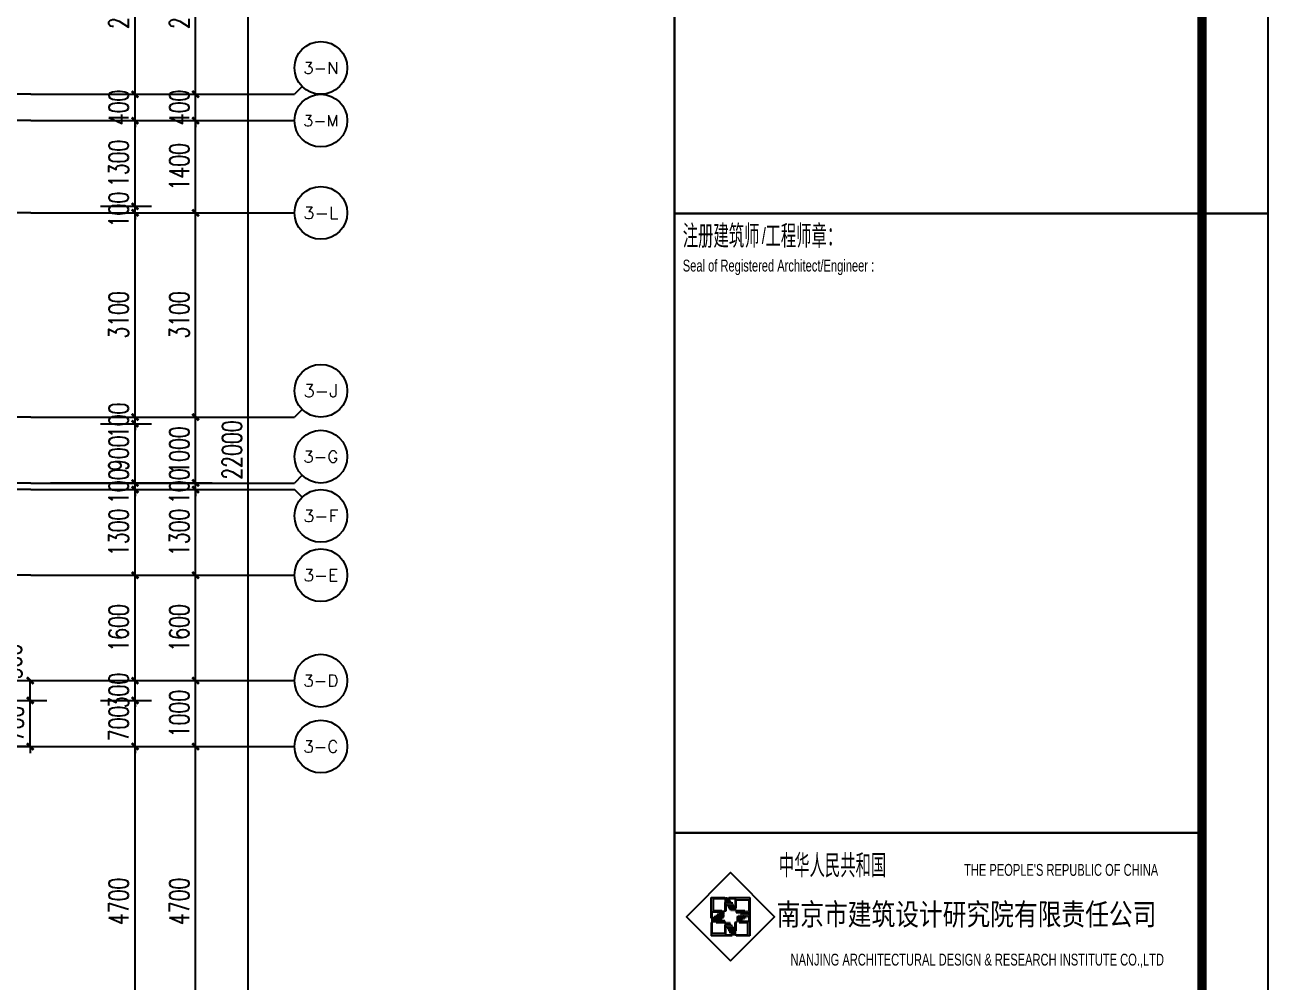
# Model space of a CAD drawing. Extents: x -59851 to 653804, y -249523 to 437614.
# Drawn here: x 5412 to 24284, y -168070 to -153541 of the extents above; entities that cross this region are included whole.
import ezdxf
from ezdxf.enums import TextEntityAlignment as Align

# ---------------------------------------------------------------- set-up
doc = ezdxf.new("R2010")
doc.units = 0
doc.header["$LTSCALE"] = 1000
doc.header["$MEASUREMENT"] = 0
for name, color, linetype in [('A-第三道尺寸线', 105, 'Continuous'), ('AXIS', 3, 'Continuous'), ('AXIS_TEXT', 7, 'Continuous'), ('DOTE', 16, 'Continuous'), ('LABEL_FIXBOX_PM', 7, 'Continuous'), ('LABEL_FIXTXT_PM', 3, 'Continuous'), ('LABEL_TXT_PM', 1, 'Continuous')]:
    doc.layers.add(name, color=color, linetype=linetype)
doc.styles.add('_TCH_AXIS', font='COMPLEX', dxfattribs={"bigfont": 'GBCBIG'})
doc.styles.add('_TCH_DIM_T3', font='SIMPLEX.shx', dxfattribs={"width": 0.705882, "bigfont": 'GBCBIG.shx'})
doc.styles.add('COMPLEX', font='COMPLEX')
doc.styles.add('LABEL_FIXBOX_PM', font='simhei.ttf', dxfattribs={"width": 0.8})
doc.styles.add('LABEL_FIXTXT_PM', font='pm_njadri_r.shx', dxfattribs={"width": 0.7, "bigfont": 'pm_njadri_hztxt.shx'})
doc.styles.add('LABEL_TXT_PM', font='pm_njadri_romans1.shx', dxfattribs={"width": 0.7, "bigfont": 'pm_njadri_hztxt.shx'})
doc.dimstyles.new('_TCH_ARCH&&100', dxfattribs={"dimtxt": 297.5, "dimasz": 100, "dimexe": 250, "dimexo": 300, "dimgap": 100, "dimtad": 1, "dimdec": 0, "dimzin": 0, "dimdsep": 46, "dimtxsty": '_TCH_DIM_T3', "dimblk": 'ARCHTICK', "dimcen": 0.09, "dimclrt": 7, "dimazin": 2, "dimtfac": 1, "dimtdec": 0, "dimtix": 1, "dimtmove": 2, "dimatfit": 3, "dimfxl": 0, "dimtolj": 1, "dimtzin": 0, "dimarcsym": 0})
pattern_1 = [(0, (-730.89111, -636.81473), (0.078125, 0.15625), [0, -0.15625])]

# ---------------------------------------------------------------- blocks, each defined once
blk = doc.blocks.new('zhouxianssceng0329')
at = {"layer": 'DOTE'}
for p, q in [((5501, 149198), (-22014, 149198)), ((5501, 148798), (-44989, 148798)), ((5501, 147398), (-22014, 147398)), ((5501, 144298), (-3314, 144298)), ((5501, 143298), (-44989, 143298)), ((5501, 143198), (-3314, 143198)), ((5501, 141898), (-10114, 141898)), ((5501, 140298), (-44989, 140298)), ((5501, 139298), (286, 139298))]:
    blk.add_line(p, q, dxfattribs=at)
blk = doc.blocks.new('PMSheet_A1_20150113_5-3892016032414355901')
at = {"layer": 'LABEL_FIXBOX_PM'}
h = blk.add_hatch(color=256, dxfattribs=at)
h.paths.add_polyline_path([(762.26, 232.85), (762.26, 231.16), (762.39, 231.16), (762.39, 233.19), (759.25, 233.19), (759.34, 233.06), (760.21, 233.06), (760.21, 231.79), (760.35, 231.58), (760.35, 232.85)])
h.paths.add_polyline_path([(756.57, 233.19), (756.57, 230.05), (756.7, 230.14), (756.7, 231.01), (757.97, 231.01), (758.18, 231.16), (756.91, 231.16), (756.91, 233.06), (758.61, 233.06), (758.61, 233.19)])
h.paths.add_polyline_path([(758.61, 231.16), (758.84, 231.16), (758.84, 232.1), (758.61, 232.45)])
h.paths.add_polyline_path([(760.35, 231.16), (760.35, 230.92), (761.3, 230.92), (761.65, 231.16)])
h.paths.add_polyline_path([(760.99, 229.55), (760.77, 229.41), (762.05, 229.41), (762.05, 227.5), (760.35, 227.5), (760.35, 227.37), (762.39, 227.37), (762.39, 230.51), (762.26, 230.42), (762.26, 229.55)])
h.paths.add_polyline_path([(760.12, 228.46), (760.35, 228.11), (760.35, 229.41), (760.12, 229.41)])
h.paths.add_polyline_path([(756.7, 227.71), (756.7, 229.41), (756.57, 229.41), (756.57, 227.37), (759.71, 227.37), (759.62, 227.5), (758.75, 227.5), (758.75, 228.78), (758.61, 228.99), (758.61, 227.71)])
h.paths.add_polyline_path([(758.61, 229.41), (758.61, 229.65), (757.66, 229.65), (757.31, 229.41)])
h = blk.add_hatch(dxfattribs=at)
h.set_pattern_fill('DOTS', color=256, scale=2.5, style=0)
h.set_pattern_definition(pattern_1)
h.paths.add_polyline_path([(759.25, 233.19), (758.61, 233.19), (758.61, 232.45), (759.49, 231.16), (760.35, 231.16), (760.35, 231.58)])
h = blk.add_hatch(dxfattribs=at)
h.set_pattern_fill('DOTS', color=256, scale=2.5, style=0)
h.set_pattern_definition(pattern_1)
h.paths.add_polyline_path([(758.61, 230.29), (758.61, 231.16), (758.18, 231.16), (756.57, 230.05), (756.57, 229.41), (757.31, 229.41)])
h = blk.add_hatch(dxfattribs=at)
h.set_pattern_fill('DOTS', color=256, scale=2.5, style=0)
h.set_pattern_definition(pattern_1)
h.paths.add_polyline_path([(760.35, 230.27), (760.35, 229.41), (760.77, 229.41), (762.39, 230.51), (762.39, 231.16), (761.65, 231.16)])
h = blk.add_hatch(dxfattribs=at)
h.set_pattern_fill('DOTS', color=256, scale=2.5, style=0)
h.set_pattern_definition(pattern_1)
h.paths.add_polyline_path([(759.47, 229.41), (758.61, 229.41), (758.61, 228.99), (759.71, 227.37), (760.35, 227.37), (760.35, 228.11)])
for p, q in [((756.57, 233.19), (758.61, 233.19)), ((756.57, 230.05), (756.57, 233.19)), ((756.91, 233.06), (758.61, 233.06)), ((756.91, 231.16), (756.91, 233.06)), ((758.61, 233.19), (758.61, 233.06)), ((758.61, 232.45), (758.61, 231.16)), ((758.61, 232.45), (758.84, 232.1)), ((759.25, 233.19), (762.39, 233.19)), ((759.25, 233.19), (759.34, 233.06)), ((759.34, 233.06), (760.21, 233.06)), ((760.21, 233.06), (760.21, 231.79)), ((760.35, 232.85), (762.26, 232.85)), ((760.35, 231.58), (760.35, 232.85)), ((762.26, 232.85), (762.26, 231.16)), ((762.39, 233.19), (762.39, 227.37)), ((756.7, 231.01), (757.97, 231.01)), ((756.7, 230.14), (756.7, 231.01)), ((758.18, 231.16), (756.91, 231.16)), ((757.97, 231.01), (758.18, 231.16)), ((758.61, 231.16), (758.84, 231.16)), ((758.84, 231.16), (758.84, 232.1)), ((760.21, 231.79), (760.35, 231.58)), ((761.65, 231.16), (760.35, 231.16)), ((760.35, 231.16), (760.35, 230.92)), ((760.35, 230.92), (761.3, 230.92)), ((761.65, 231.16), (761.3, 230.92)), ((762.39, 231.16), (762.26, 231.16)), ((762.39, 230.51), (762.26, 230.42)), ((762.26, 230.42), (762.26, 229.55)), ((756.57, 230.05), (756.7, 230.14)), ((756.57, 229.41), (756.57, 227.37)), ((756.57, 229.41), (756.7, 229.41)), ((756.7, 227.71), (756.7, 229.41)), ((757.31, 229.41), (757.66, 229.65)), ((757.31, 229.41), (758.61, 229.41)), ((758.61, 229.65), (757.66, 229.65)), ((758.61, 229.41), (758.61, 229.65)), ((758.75, 228.78), (758.61, 228.99)), ((758.61, 228.99), (758.61, 227.71)), ((758.75, 227.5), (758.75, 228.78)), ((760.35, 229.41), (760.12, 229.41)), ((760.12, 229.41), (760.12, 228.46)), ((760.35, 228.11), (760.12, 228.46)), ((760.35, 228.11), (760.35, 229.41)), ((760.99, 229.55), (760.77, 229.41)), ((760.77, 229.41), (762.05, 229.41)), ((762.26, 229.55), (760.99, 229.55)), ((762.05, 229.41), (762.05, 227.5)), ((759.71, 227.37), (756.57, 227.37)), ((758.61, 227.71), (756.7, 227.71)), ((759.62, 227.5), (758.75, 227.5)), ((759.71, 227.37), (759.62, 227.5)), ((762.05, 227.5), (760.35, 227.5)), ((760.35, 227.37), (760.35, 227.5)), ((762.39, 227.37), (760.35, 227.37))]:
    blk.add_line(p, q, dxfattribs=at)
for points in [[(0, 594), (841, 594), (841, 0), (0, 0)], [(759.48, 223.59), (766.17, 230.28), (759.48, 236.97), (752.79, 230.28)]]:
    blk.add_lwpolyline(points, close=True, dxfattribs=at)
at = {"layer": 'LABEL_FIXBOX_PM', "const_width": 1.4}
blk.add_lwpolyline([(831, 584), (25, 584), (25, 10), (831, 10)], close=True, dxfattribs=at)
at = {"layer": 'LABEL_FIXBOX_PM', "const_width": 0.35}
for points in [[(751, 10), (751, 584)], [(751, 337), (831, 337)], [(841, 337), (831, 337)], [(751, 243), (831, 243)]]:
    blk.add_lwpolyline(points, dxfattribs=at)
at = {"layer": 'LABEL_FIXBOX_PM', "style": 'LABEL_FIXBOX_PM', "width": 0.8}
blk.add_text('南京市建筑设计研究院有限责任公司', height=3.3, dxfattribs=at).set_placement((766.46, 229))
at = {"layer": 'LABEL_FIXTXT_PM', "style": 'LABEL_FIXTXT_PM', "width": 0.7}
for s, height, p in [('注册建筑师 工程师章：', 3.5, (752.24, 331.8)), ('Seal of Registered Architect/Engineer :', 1.8, (752.24, 328.21)), ('中华人民共和国', 3.5, (766.81, 236.26)), ("THE PEOPLE'S REPUBLIC OF CHINA", 1.8, (794.91, 236.49))]:
    blk.add_text(s, height=height, dxfattribs=at).set_placement(p)
blk.add_text('/', height=2.4, dxfattribs=at).set_placement((764.22, 333.62), align=Align.MIDDLE_LEFT)
blk.add_text('NANJING ARCHITECTURAL DESIGN & RESEARCH INSTITUTE CO.,LTD', height=1.8, dxfattribs=at).set_placement((796.91, 222.87), align=Align.CENTER)
at = {"layer": 'LABEL_TXT_PM', "style": 'LABEL_TXT_PM'}
for tag, height, width, p in [('修改图应说明理由', 4.5, 0.7, (788.35, 468.8)), ('出图章签名', 4.5, 0.7, (759.46, 338.09)), ('建设单位_U01', 4.5, 0.7, (800.9, 212.14)), ('建设单位', 4.5, 0.7, (800.9, 210.2)), ('建设单位_D01', 4.5, 0.7, (800.9, 207.4)), ('项目名称_U01', 4.5, 0.7, (800.9, 200.42)), ('项目名称', 4.5, 0.7, (800.9, 198.19)), ('项目名称_D01', 4.5, 0.7, (800.9, 195.3)), ('设计编号', 4.5, 0.6, (780.76, 187.9)), ('分项号', 4.5, 0.6, (820.26, 188)), ('项目经理', 4.5, 0.7, (780.26, 172)), ('项目经理签名', 4.5, 0.7, (810.18, 172.26)), ('审定', 4.5, 0.7, (780.26, 163.9)), ('审定签名', 4.5, 0.7, (810.18, 164.16)), ('审核', 4.5, 0.7, (780.26, 156)), ('审核签名', 4.5, 0.7, (810.18, 156.26)), ('项目负责', 4.5, 0.7, (780.26, 148)), ('项目负责签名', 4.5, 0.7, (810.18, 148.26)), ('专业负责', 4.5, 0.7, (780.26, 140)), ('专业负责签名', 4.5, 0.7, (810.18, 140.26)), ('校对', 4.5, 0.7, (780.26, 131.9)), ('校对签名', 4.5, 0.7, (810.18, 132.16)), ('设计', 4.5, 0.7, (780.26, 124)), ('设计签名', 4.5, 0.7, (810.18, 124.26)), ('绘制', 4.5, 0.7, (780.26, 115.9)), ('绘制签名', 4.5, 0.7, (810.18, 116.16)), ('方案_01', 4.5, 0.7, (780.26, 95.9)), ('方案_01签名', 4.5, 0.7, (810.18, 96.16)), ('方案_02', 4.5, 0.7, (780.26, 87.9)), ('方案_02签名', 4.5, 0.7, (810.18, 88.16)), ('方案_03签名', 4.5, 0.7, (810.2, 80.16)), ('方案_03', 4.5, 0.7, (780.29, 79.9)), ('方案_04', 4.5, 0.7, (780.26, 71.9)), ('方案_04签名', 4.5, 0.7, (810.18, 72.16)), ('图名_U02', 4.5, 0.7, (790.5, 60.2)), ('图名_U01', 4.5, 0.7, (790.5, 54.2)), ('图名', 4.5, 0.7, (790.5, 47.96)), ('图名_D01', 4.5, 0.7, (790.5, 42.4)), ('图名_D02', 4.5, 0.7, (790.5, 37)), ('图号', 3.5, 0.7, (760.97, 20.95)), ('图档号', 3.5, 0.7, (781.1, 20.95)), ('日期', 3.5, 0.7, (801.07, 20.95)), ('版本号', 3.5, 0.7, (820.27, 20.95))]:
    blk.add_attdef(tag, text='', height=height, dxfattribs=dict(at, width=width)).set_placement(p, align=Align.CENTER)
blk = doc.blocks.new('_ArchTick')
at = {"color": 0, "linetype": 'ByBlock', "const_width": 0.4}
blk.add_lwpolyline([(-0.5, -0.5), (0.5, 0.5)], dxfattribs=at)
blk = doc.blocks.new('*D1256')
at = {"layer": 'A-第三道尺寸线', "color": 0, "lineweight": -2, "transparency": 16777216}
for p, q in [((4986, -163494), (5743, -163494)), ((5493, -163794), (5493, -163494)), ((4986, -163794), (5743, -163794))]:
    blk.add_line(p, q, dxfattribs=at)
at = {"layer": 'Defpoints', "color": 0, "transparency": 16777216}
for p in [(4686, -163494), (5493, -163494), (4686, -163794)]:
    blk.add_point(p, dxfattribs=at)
at = {"layer": 'A-第三道尺寸线', "color": 0, "lineweight": -2, "transparency": 16777216, "xscale": 100, "yscale": 100, "zscale": 100}
for p, rotation in [((5493, -163494), 90), ((5493, -163794), 270)]:
    blk.add_blockref('_ArchTick', p, dxfattribs=dict(at, rotation=rotation))
at = {"layer": 'A-第三道尺寸线', "color": 7, "transparency": 16777216, "insert": (5218, -163205), "char_height": 297.5, "attachment_point": 5, "rotation": 90, "style": '_TCH_DIM_T3'}
blk.add_mtext('\\A1;300', dxfattribs=at)
blk = doc.blocks.new('*D1257')
at = {"layer": 'A-第三道尺寸线', "color": 0, "lineweight": -2, "transparency": 16777216}
for p, q in [((4986, -163794), (5743, -163794)), ((5493, -163794), (5493, -163694)), ((5493, -164494), (5493, -163794)), ((4986, -164494), (5743, -164494)), ((5493, -164494), (5493, -164594))]:
    blk.add_line(p, q, dxfattribs=at)
at = {"layer": 'Defpoints', "color": 0, "transparency": 16777216}
for p in [(4686, -163794), (5493, -163794), (4686, -164494)]:
    blk.add_point(p, dxfattribs=at)
at = {"layer": 'A-第三道尺寸线', "color": 0, "lineweight": -2, "transparency": 16777216, "xscale": 100, "yscale": 100, "zscale": 100}
for p, rotation in [((5493, -163794), 270), ((5493, -164494), 90)]:
    blk.add_blockref('_ArchTick', p, dxfattribs=dict(at, rotation=rotation))
at = {"layer": 'A-第三道尺寸线', "color": 7, "transparency": 16777216, "insert": (5244, -164144), "char_height": 297.5, "attachment_point": 5, "rotation": 90, "style": '_TCH_DIM_T3'}
blk.add_mtext('\\A1;700', dxfattribs=at)
blk = doc.blocks.new('*D1636')
at = {"layer": 'A-第三道尺寸线', "color": 0, "lineweight": -2, "transparency": 16777216}
for p, q in [((6557, -151894), (7333, -151894)), ((7083, -154594), (7083, -151894)), ((6557, -154594), (7333, -154594))]:
    blk.add_line(p, q, dxfattribs=at)
at = {"layer": 'Defpoints', "color": 0, "transparency": 16777216}
for p in [(6257, -151894), (7083, -151894), (6257, -154594)]:
    blk.add_point(p, dxfattribs=at)
at = {"layer": 'A-第三道尺寸线', "color": 0, "lineweight": -2, "transparency": 16777216, "xscale": 100, "yscale": 100, "zscale": 100}
for p, rotation in [((7083, -151894), 90), ((7083, -154594), 270)]:
    blk.add_blockref('_ArchTick', p, dxfattribs=dict(at, rotation=rotation))
at = {"layer": 'A-第三道尺寸线', "color": 7, "transparency": 16777216, "insert": (6834, -153244), "char_height": 297.5, "attachment_point": 5, "rotation": 90, "style": '_TCH_DIM_T3'}
blk.add_mtext('\\A1;2700', dxfattribs=at)
blk = doc.blocks.new('*D1637')
at = {"layer": 'A-第三道尺寸线', "color": 0, "lineweight": -2, "transparency": 16777216}
for p, q in [((7083, -154594), (7083, -154494)), ((6557, -154594), (7333, -154594)), ((7083, -154994), (7083, -154594)), ((6557, -154994), (7333, -154994)), ((7083, -154994), (7083, -155094))]:
    blk.add_line(p, q, dxfattribs=at)
at = {"layer": 'Defpoints', "color": 0, "transparency": 16777216}
for p in [(6257, -154594), (7083, -154594), (6257, -154994)]:
    blk.add_point(p, dxfattribs=at)
at = {"layer": 'A-第三道尺寸线', "color": 0, "lineweight": -2, "transparency": 16777216, "xscale": 100, "yscale": 100, "zscale": 100}
for p, rotation in [((7083, -154594), 270), ((7083, -154994), 90)]:
    blk.add_blockref('_ArchTick', p, dxfattribs=dict(at, rotation=rotation))
at = {"layer": 'A-第三道尺寸线', "color": 7, "transparency": 16777216, "insert": (6834, -154794), "char_height": 297.5, "attachment_point": 5, "rotation": 90, "style": '_TCH_DIM_T3'}
blk.add_mtext('\\A1;400', dxfattribs=at)
blk = doc.blocks.new('*D1638')
at = {"layer": 'A-第三道尺寸线', "color": 0, "lineweight": -2, "transparency": 16777216}
for p, q in [((6557, -154994), (7333, -154994)), ((7083, -156294), (7083, -154994)), ((6557, -156294), (7333, -156294))]:
    blk.add_line(p, q, dxfattribs=at)
at = {"layer": 'Defpoints', "color": 0, "transparency": 16777216}
for p in [(6257, -154994), (7083, -154994), (6257, -156294)]:
    blk.add_point(p, dxfattribs=at)
at = {"layer": 'A-第三道尺寸线', "color": 0, "lineweight": -2, "transparency": 16777216, "xscale": 100, "yscale": 100, "zscale": 100}
for p, rotation in [((7083, -154994), 90), ((7083, -156294), 270)]:
    blk.add_blockref('_ArchTick', p, dxfattribs=dict(at, rotation=rotation))
at = {"layer": 'A-第三道尺寸线', "color": 7, "transparency": 16777216, "insert": (6834, -155644), "char_height": 297.5, "attachment_point": 5, "rotation": 90, "style": '_TCH_DIM_T3'}
blk.add_mtext('\\A1;1300', dxfattribs=at)
blk = doc.blocks.new('*D1639')
at = {"layer": 'A-第三道尺寸线', "color": 0, "lineweight": -2, "transparency": 16777216}
for p, q in [((7083, -156294), (7083, -156194)), ((6557, -156294), (7333, -156294)), ((6557, -156394), (7333, -156394)), ((7083, -156394), (7083, -156294)), ((7083, -156394), (7083, -156494))]:
    blk.add_line(p, q, dxfattribs=at)
at = {"layer": 'Defpoints', "color": 0, "transparency": 16777216}
for p in [(6257, -156294), (6257, -156394), (7083, -156294)]:
    blk.add_point(p, dxfattribs=at)
at = {"layer": 'A-第三道尺寸线', "color": 0, "lineweight": -2, "transparency": 16777216, "xscale": 100, "yscale": 100, "zscale": 100}
for p, rotation in [((7083, -156294), 270), ((7083, -156394), 90)]:
    blk.add_blockref('_ArchTick', p, dxfattribs=dict(at, rotation=rotation))
at = {"layer": 'A-第三道尺寸线', "color": 7, "transparency": 16777216, "insert": (6834, -156344), "char_height": 297.5, "attachment_point": 5, "rotation": 90, "style": '_TCH_DIM_T3'}
blk.add_mtext('\\A1;100', dxfattribs=at)
blk = doc.blocks.new('*D1640')
at = {"layer": 'A-第三道尺寸线', "color": 0, "lineweight": -2, "transparency": 16777216}
for p, q in [((6557, -156394), (7333, -156394)), ((7083, -159494), (7083, -156394)), ((6557, -159494), (7333, -159494))]:
    blk.add_line(p, q, dxfattribs=at)
at = {"layer": 'Defpoints', "color": 0, "transparency": 16777216}
for p in [(6257, -156394), (7083, -156394), (6257, -159494)]:
    blk.add_point(p, dxfattribs=at)
at = {"layer": 'A-第三道尺寸线', "color": 0, "lineweight": -2, "transparency": 16777216, "xscale": 100, "yscale": 100, "zscale": 100}
for p, rotation in [((7083, -156394), 90), ((7083, -159494), 270)]:
    blk.add_blockref('_ArchTick', p, dxfattribs=dict(at, rotation=rotation))
at = {"layer": 'A-第三道尺寸线', "color": 7, "transparency": 16777216, "insert": (6834, -157944), "char_height": 297.5, "attachment_point": 5, "rotation": 90, "style": '_TCH_DIM_T3'}
blk.add_mtext('\\A1;3100', dxfattribs=at)
blk = doc.blocks.new('*D1641')
at = {"layer": 'A-第三道尺寸线', "color": 0, "lineweight": -2, "transparency": 16777216}
for p, q in [((7083, -159494), (7083, -159394)), ((6557, -159494), (7333, -159494)), ((6557, -159594), (7333, -159594)), ((7083, -159594), (7083, -159494)), ((7083, -159594), (7083, -159694))]:
    blk.add_line(p, q, dxfattribs=at)
at = {"layer": 'Defpoints', "color": 0, "transparency": 16777216}
for p in [(6257, -159494), (6257, -159594), (7083, -159494)]:
    blk.add_point(p, dxfattribs=at)
at = {"layer": 'A-第三道尺寸线', "color": 0, "lineweight": -2, "transparency": 16777216, "xscale": 100, "yscale": 100, "zscale": 100}
for p, rotation in [((7083, -159494), 270), ((7083, -159594), 90)]:
    blk.add_blockref('_ArchTick', p, dxfattribs=dict(at, rotation=rotation))
at = {"layer": 'A-第三道尺寸线', "color": 7, "transparency": 16777216, "insert": (6834, -159544), "char_height": 297.5, "attachment_point": 5, "rotation": 90, "style": '_TCH_DIM_T3'}
blk.add_mtext('\\A1;100', dxfattribs=at)
blk = doc.blocks.new('*D1642')
at = {"layer": 'A-第三道尺寸线', "color": 0, "lineweight": -2, "transparency": 16777216}
for p, q in [((6557, -159594), (7333, -159594)), ((7083, -160494), (7083, -159594)), ((6557, -160494), (7333, -160494))]:
    blk.add_line(p, q, dxfattribs=at)
at = {"layer": 'Defpoints', "color": 0, "transparency": 16777216}
for p in [(6257, -159594), (7083, -159594), (6257, -160494)]:
    blk.add_point(p, dxfattribs=at)
at = {"layer": 'A-第三道尺寸线', "color": 0, "lineweight": -2, "transparency": 16777216, "xscale": 100, "yscale": 100, "zscale": 100}
for p, rotation in [((7083, -159594), 90), ((7083, -160494), 270)]:
    blk.add_blockref('_ArchTick', p, dxfattribs=dict(at, rotation=rotation))
at = {"layer": 'A-第三道尺寸线', "color": 7, "transparency": 16777216, "insert": (6834, -160044), "char_height": 297.5, "attachment_point": 5, "rotation": 90, "style": '_TCH_DIM_T3'}
blk.add_mtext('\\A1;900', dxfattribs=at)
blk = doc.blocks.new('*D1643')
at = {"layer": 'A-第三道尺寸线', "color": 0, "lineweight": -2, "transparency": 16777216}
for p, q in [((7083, -160494), (7083, -160394)), ((6557, -160494), (7333, -160494)), ((6557, -160594), (7333, -160594)), ((7083, -160594), (7083, -160494)), ((7083, -160594), (7083, -160694))]:
    blk.add_line(p, q, dxfattribs=at)
at = {"layer": 'Defpoints', "color": 0, "transparency": 16777216}
for p in [(6257, -160494), (6257, -160594), (7083, -160494)]:
    blk.add_point(p, dxfattribs=at)
at = {"layer": 'A-第三道尺寸线', "color": 0, "lineweight": -2, "transparency": 16777216, "xscale": 100, "yscale": 100, "zscale": 100}
for p, rotation in [((7083, -160494), 270), ((7083, -160594), 90)]:
    blk.add_blockref('_ArchTick', p, dxfattribs=dict(at, rotation=rotation))
at = {"layer": 'A-第三道尺寸线', "color": 7, "transparency": 16777216, "insert": (6834, -160544), "char_height": 297.5, "attachment_point": 5, "rotation": 90, "style": '_TCH_DIM_T3'}
blk.add_mtext('\\A1;100', dxfattribs=at)
blk = doc.blocks.new('*D1644')
at = {"layer": 'A-第三道尺寸线', "color": 0, "lineweight": -2, "transparency": 16777216}
for p, q in [((6557, -160594), (7333, -160594)), ((7083, -161894), (7083, -160594)), ((6557, -161894), (7333, -161894))]:
    blk.add_line(p, q, dxfattribs=at)
at = {"layer": 'Defpoints', "color": 0, "transparency": 16777216}
for p in [(6257, -160594), (7083, -160594), (6257, -161894)]:
    blk.add_point(p, dxfattribs=at)
at = {"layer": 'A-第三道尺寸线', "color": 0, "lineweight": -2, "transparency": 16777216, "xscale": 100, "yscale": 100, "zscale": 100}
for p, rotation in [((7083, -160594), 90), ((7083, -161894), 270)]:
    blk.add_blockref('_ArchTick', p, dxfattribs=dict(at, rotation=rotation))
at = {"layer": 'A-第三道尺寸线', "color": 7, "transparency": 16777216, "insert": (6834, -161244), "char_height": 297.5, "attachment_point": 5, "rotation": 90, "style": '_TCH_DIM_T3'}
blk.add_mtext('\\A1;1300', dxfattribs=at)
blk = doc.blocks.new('*D1645')
at = {"layer": 'A-第三道尺寸线', "color": 0, "lineweight": -2, "transparency": 16777216}
for p, q in [((6557, -161894), (7333, -161894)), ((7083, -163494), (7083, -161894)), ((6557, -163494), (7333, -163494))]:
    blk.add_line(p, q, dxfattribs=at)
at = {"layer": 'Defpoints', "color": 0, "transparency": 16777216}
for p in [(6257, -161894), (7083, -161894), (6257, -163494)]:
    blk.add_point(p, dxfattribs=at)
at = {"layer": 'A-第三道尺寸线', "color": 0, "lineweight": -2, "transparency": 16777216, "xscale": 100, "yscale": 100, "zscale": 100}
for p, rotation in [((7083, -161894), 90), ((7083, -163494), 270)]:
    blk.add_blockref('_ArchTick', p, dxfattribs=dict(at, rotation=rotation))
at = {"layer": 'A-第三道尺寸线', "color": 7, "transparency": 16777216, "insert": (6834, -162694), "char_height": 297.5, "attachment_point": 5, "rotation": 90, "style": '_TCH_DIM_T3'}
blk.add_mtext('\\A1;1600', dxfattribs=at)
blk = doc.blocks.new('*D1646')
at = {"layer": 'A-第三道尺寸线', "color": 0, "lineweight": -2, "transparency": 16777216}
for p, q in [((7083, -163494), (7083, -163394)), ((6557, -163494), (7333, -163494)), ((7083, -163794), (7083, -163494)), ((6557, -163794), (7333, -163794)), ((7083, -163794), (7083, -163894))]:
    blk.add_line(p, q, dxfattribs=at)
at = {"layer": 'Defpoints', "color": 0, "transparency": 16777216}
for p in [(6257, -163494), (7083, -163494), (6257, -163794)]:
    blk.add_point(p, dxfattribs=at)
at = {"layer": 'A-第三道尺寸线', "color": 0, "lineweight": -2, "transparency": 16777216, "xscale": 100, "yscale": 100, "zscale": 100}
for p, rotation in [((7083, -163494), 270), ((7083, -163794), 90)]:
    blk.add_blockref('_ArchTick', p, dxfattribs=dict(at, rotation=rotation))
at = {"layer": 'A-第三道尺寸线', "color": 7, "transparency": 16777216, "insert": (6834, -163644), "char_height": 297.5, "attachment_point": 5, "rotation": 90, "style": '_TCH_DIM_T3'}
blk.add_mtext('\\A1;300', dxfattribs=at)
blk = doc.blocks.new('*D1647')
at = {"layer": 'A-第三道尺寸线', "color": 0, "lineweight": -2, "transparency": 16777216}
for p, q in [((6557, -163794), (7333, -163794)), ((7083, -163794), (7083, -163694)), ((7083, -164494), (7083, -163794)), ((6557, -164494), (7333, -164494)), ((7083, -164494), (7083, -164594))]:
    blk.add_line(p, q, dxfattribs=at)
at = {"layer": 'Defpoints', "color": 0, "transparency": 16777216}
for p in [(6257, -163794), (7083, -163794), (6257, -164494)]:
    blk.add_point(p, dxfattribs=at)
at = {"layer": 'A-第三道尺寸线', "color": 0, "lineweight": -2, "transparency": 16777216, "xscale": 100, "yscale": 100, "zscale": 100}
for p, rotation in [((7083, -163794), 270), ((7083, -164494), 90)]:
    blk.add_blockref('_ArchTick', p, dxfattribs=dict(at, rotation=rotation))
at = {"layer": 'A-第三道尺寸线', "color": 7, "transparency": 16777216, "insert": (6834, -164144), "char_height": 297.5, "attachment_point": 5, "rotation": 90, "style": '_TCH_DIM_T3'}
blk.add_mtext('\\A1;700', dxfattribs=at)
blk = doc.blocks.new('*D1648')
at = {"layer": 'A-第三道尺寸线', "color": 0, "lineweight": -2, "transparency": 16777216}
for p, q in [((6557, -164494), (7333, -164494)), ((7083, -169194), (7083, -164494)), ((6557, -169194), (7333, -169194))]:
    blk.add_line(p, q, dxfattribs=at)
at = {"layer": 'Defpoints', "color": 0, "transparency": 16777216}
for p in [(6257, -164494), (7083, -164494), (6257, -169194)]:
    blk.add_point(p, dxfattribs=at)
at = {"layer": 'A-第三道尺寸线', "color": 0, "lineweight": -2, "transparency": 16777216, "xscale": 100, "yscale": 100, "zscale": 100}
for p, rotation in [((7083, -164494), 90), ((7083, -169194), 270)]:
    blk.add_blockref('_ArchTick', p, dxfattribs=dict(at, rotation=rotation))
at = {"layer": 'A-第三道尺寸线', "color": 7, "transparency": 16777216, "insert": (6834, -166844), "char_height": 297.5, "attachment_point": 5, "rotation": 90, "style": '_TCH_DIM_T3'}
blk.add_mtext('\\A1;4700', dxfattribs=at)
blk = doc.blocks.new('*D3073')
at = {"layer": 'AXIS', "color": 0, "lineweight": -2, "transparency": 16777216}
for p, q in [((5801, -164494), (8251, -164494)), ((8001, -169194), (8001, -164494)), ((5801, -169194), (8251, -169194))]:
    blk.add_line(p, q, dxfattribs=at)
at = {"layer": 'Defpoints', "color": 0, "transparency": 16777216}
for p in [(5501, -164494), (8001, -164494), (5501, -169194)]:
    blk.add_point(p, dxfattribs=at)
at = {"layer": 'AXIS', "color": 0, "lineweight": -2, "transparency": 16777216, "xscale": 100, "yscale": 100, "zscale": 100}
for p, rotation in [((8001, -164494), 90), ((8001, -169194), 270)]:
    blk.add_blockref('_ArchTick', p, dxfattribs=dict(at, rotation=rotation))
at = {"layer": 'AXIS', "color": 7, "transparency": 16777216, "insert": (7753, -166844), "char_height": 297.5, "attachment_point": 5, "rotation": 90, "style": '_TCH_DIM_T3'}
blk.add_mtext('\\A1;4700', dxfattribs=at)
blk = doc.blocks.new('*D3074')
at = {"layer": 'AXIS', "color": 0, "lineweight": -2, "transparency": 16777216}
for p, q in [((5801, -163494), (8251, -163494)), ((8001, -164494), (8001, -163494)), ((5801, -164494), (8251, -164494))]:
    blk.add_line(p, q, dxfattribs=at)
at = {"layer": 'Defpoints', "color": 0, "transparency": 16777216}
for p in [(5501, -163494), (8001, -163494), (5501, -164494)]:
    blk.add_point(p, dxfattribs=at)
at = {"layer": 'AXIS', "color": 0, "lineweight": -2, "transparency": 16777216, "xscale": 100, "yscale": 100, "zscale": 100}
for p, rotation in [((8001, -163494), 90), ((8001, -164494), 270)]:
    blk.add_blockref('_ArchTick', p, dxfattribs=dict(at, rotation=rotation))
at = {"layer": 'AXIS', "color": 7, "transparency": 16777216, "insert": (7753, -163994), "char_height": 297.5, "attachment_point": 5, "rotation": 90, "style": '_TCH_DIM_T3'}
blk.add_mtext('\\A1;1000', dxfattribs=at)
blk = doc.blocks.new('*D3075')
at = {"layer": 'AXIS', "color": 0, "lineweight": -2, "transparency": 16777216}
for p, q in [((5801, -161894), (8251, -161894)), ((8001, -163494), (8001, -161894)), ((5801, -163494), (8251, -163494))]:
    blk.add_line(p, q, dxfattribs=at)
at = {"layer": 'Defpoints', "color": 0, "transparency": 16777216}
for p in [(5501, -161894), (8001, -161894), (5501, -163494)]:
    blk.add_point(p, dxfattribs=at)
at = {"layer": 'AXIS', "color": 0, "lineweight": -2, "transparency": 16777216, "xscale": 100, "yscale": 100, "zscale": 100}
for p, rotation in [((8001, -161894), 90), ((8001, -163494), 270)]:
    blk.add_blockref('_ArchTick', p, dxfattribs=dict(at, rotation=rotation))
at = {"layer": 'AXIS', "color": 7, "transparency": 16777216, "insert": (7753, -162694), "char_height": 297.5, "attachment_point": 5, "rotation": 90, "style": '_TCH_DIM_T3'}
blk.add_mtext('\\A1;1600', dxfattribs=at)
blk = doc.blocks.new('*D3076')
at = {"layer": 'AXIS', "color": 0, "lineweight": -2, "transparency": 16777216}
for p, q in [((5801, -160594), (8251, -160594)), ((8001, -161894), (8001, -160594)), ((5801, -161894), (8251, -161894))]:
    blk.add_line(p, q, dxfattribs=at)
at = {"layer": 'Defpoints', "color": 0, "transparency": 16777216}
for p in [(5501, -160594), (8001, -160594), (5501, -161894)]:
    blk.add_point(p, dxfattribs=at)
at = {"layer": 'AXIS', "color": 0, "lineweight": -2, "transparency": 16777216, "xscale": 100, "yscale": 100, "zscale": 100}
for p, rotation in [((8001, -160594), 90), ((8001, -161894), 270)]:
    blk.add_blockref('_ArchTick', p, dxfattribs=dict(at, rotation=rotation))
at = {"layer": 'AXIS', "color": 7, "transparency": 16777216, "insert": (7753, -161244), "char_height": 297.5, "attachment_point": 5, "rotation": 90, "style": '_TCH_DIM_T3'}
blk.add_mtext('\\A1;1300', dxfattribs=at)
blk = doc.blocks.new('*D3077')
at = {"layer": 'AXIS', "color": 0, "lineweight": -2, "transparency": 16777216}
for p, q in [((8001, -160494), (8001, -160394)), ((5801, -160494), (8251, -160494)), ((5801, -160594), (8251, -160594)), ((8001, -160594), (8001, -160494)), ((8001, -160594), (8001, -160694))]:
    blk.add_line(p, q, dxfattribs=at)
at = {"layer": 'Defpoints', "color": 0, "transparency": 16777216}
for p in [(5501, -160494), (5501, -160594), (8001, -160494)]:
    blk.add_point(p, dxfattribs=at)
at = {"layer": 'AXIS', "color": 0, "lineweight": -2, "transparency": 16777216, "xscale": 100, "yscale": 100, "zscale": 100}
for p, rotation in [((8001, -160494), 270), ((8001, -160594), 90)]:
    blk.add_blockref('_ArchTick', p, dxfattribs=dict(at, rotation=rotation))
at = {"layer": 'AXIS', "color": 7, "transparency": 16777216, "insert": (7753, -160544), "char_height": 297.5, "attachment_point": 5, "rotation": 90, "style": '_TCH_DIM_T3'}
blk.add_mtext('\\A1;100', dxfattribs=at)
blk = doc.blocks.new('*D3078')
at = {"layer": 'AXIS', "color": 0, "lineweight": -2, "transparency": 16777216}
for p, q in [((5801, -159494), (8251, -159494)), ((8001, -160494), (8001, -159494)), ((5801, -160494), (8251, -160494))]:
    blk.add_line(p, q, dxfattribs=at)
at = {"layer": 'Defpoints', "color": 0, "transparency": 16777216}
for p in [(5501, -159494), (8001, -159494), (5501, -160494)]:
    blk.add_point(p, dxfattribs=at)
at = {"layer": 'AXIS', "color": 0, "lineweight": -2, "transparency": 16777216, "xscale": 100, "yscale": 100, "zscale": 100}
for p, rotation in [((8001, -159494), 90), ((8001, -160494), 270)]:
    blk.add_blockref('_ArchTick', p, dxfattribs=dict(at, rotation=rotation))
at = {"layer": 'AXIS', "color": 7, "transparency": 16777216, "insert": (7753, -159994), "char_height": 297.5, "attachment_point": 5, "rotation": 90, "style": '_TCH_DIM_T3'}
blk.add_mtext('\\A1;1000', dxfattribs=at)
blk = doc.blocks.new('*D3079')
at = {"layer": 'AXIS', "color": 0, "lineweight": -2, "transparency": 16777216}
for p, q in [((5801, -156394), (8251, -156394)), ((8001, -159494), (8001, -156394)), ((5801, -159494), (8251, -159494))]:
    blk.add_line(p, q, dxfattribs=at)
at = {"layer": 'Defpoints', "color": 0, "transparency": 16777216}
for p in [(5501, -156394), (8001, -156394), (5501, -159494)]:
    blk.add_point(p, dxfattribs=at)
at = {"layer": 'AXIS', "color": 0, "lineweight": -2, "transparency": 16777216, "xscale": 100, "yscale": 100, "zscale": 100}
for p, rotation in [((8001, -156394), 90), ((8001, -159494), 270)]:
    blk.add_blockref('_ArchTick', p, dxfattribs=dict(at, rotation=rotation))
at = {"layer": 'AXIS', "color": 7, "transparency": 16777216, "insert": (7753, -157944), "char_height": 297.5, "attachment_point": 5, "rotation": 90, "style": '_TCH_DIM_T3'}
blk.add_mtext('\\A1;3100', dxfattribs=at)
blk = doc.blocks.new('*D3080')
at = {"layer": 'AXIS', "color": 0, "lineweight": -2, "transparency": 16777216}
for p, q in [((5801, -154994), (8251, -154994)), ((8001, -156394), (8001, -154994)), ((5801, -156394), (8251, -156394))]:
    blk.add_line(p, q, dxfattribs=at)
at = {"layer": 'Defpoints', "color": 0, "transparency": 16777216}
for p in [(5501, -154994), (8001, -154994), (5501, -156394)]:
    blk.add_point(p, dxfattribs=at)
at = {"layer": 'AXIS', "color": 0, "lineweight": -2, "transparency": 16777216, "xscale": 100, "yscale": 100, "zscale": 100}
for p, rotation in [((8001, -154994), 90), ((8001, -156394), 270)]:
    blk.add_blockref('_ArchTick', p, dxfattribs=dict(at, rotation=rotation))
at = {"layer": 'AXIS', "color": 7, "transparency": 16777216, "insert": (7753, -155694), "char_height": 297.5, "attachment_point": 5, "rotation": 90, "style": '_TCH_DIM_T3'}
blk.add_mtext('\\A1;1400', dxfattribs=at)
blk = doc.blocks.new('*D3081')
at = {"layer": 'AXIS', "color": 0, "lineweight": -2, "transparency": 16777216}
for p, q in [((8001, -154594), (8001, -154494)), ((5801, -154594), (8251, -154594)), ((8001, -154994), (8001, -154594)), ((5801, -154994), (8251, -154994)), ((8001, -154994), (8001, -155094))]:
    blk.add_line(p, q, dxfattribs=at)
at = {"layer": 'Defpoints', "color": 0, "transparency": 16777216}
for p in [(5501, -154594), (8001, -154594), (5501, -154994)]:
    blk.add_point(p, dxfattribs=at)
at = {"layer": 'AXIS', "color": 0, "lineweight": -2, "transparency": 16777216, "xscale": 100, "yscale": 100, "zscale": 100}
for p, rotation in [((8001, -154594), 270), ((8001, -154994), 90)]:
    blk.add_blockref('_ArchTick', p, dxfattribs=dict(at, rotation=rotation))
at = {"layer": 'AXIS', "color": 7, "transparency": 16777216, "insert": (7753, -154794), "char_height": 297.5, "attachment_point": 5, "rotation": 90, "style": '_TCH_DIM_T3'}
blk.add_mtext('\\A1;400', dxfattribs=at)
blk = doc.blocks.new('*D3082')
at = {"layer": 'AXIS', "color": 0, "lineweight": -2, "transparency": 16777216}
for p, q in [((5801, -151894), (8251, -151894)), ((8001, -154594), (8001, -151894)), ((5801, -154594), (8251, -154594))]:
    blk.add_line(p, q, dxfattribs=at)
at = {"layer": 'Defpoints', "color": 0, "transparency": 16777216}
for p in [(5501, -151894), (8001, -151894), (5501, -154594)]:
    blk.add_point(p, dxfattribs=at)
at = {"layer": 'AXIS', "color": 0, "lineweight": -2, "transparency": 16777216, "xscale": 100, "yscale": 100, "zscale": 100}
for p, rotation in [((8001, -151894), 90), ((8001, -154594), 270)]:
    blk.add_blockref('_ArchTick', p, dxfattribs=dict(at, rotation=rotation))
at = {"layer": 'AXIS', "color": 7, "transparency": 16777216, "insert": (7753, -153244), "char_height": 297.5, "attachment_point": 5, "rotation": 90, "style": '_TCH_DIM_T3'}
blk.add_mtext('\\A1;2700', dxfattribs=at)
blk = doc.blocks.new('*D3085')
at = {"layer": 'AXIS', "color": 0, "lineweight": -2, "transparency": 16777216}
for p, q in [((7633, -148994), (9051, -148994)), ((8801, -170994), (8801, -148994)), ((7633, -170994), (9051, -170994))]:
    blk.add_line(p, q, dxfattribs=at)
at = {"layer": 'Defpoints', "color": 0, "transparency": 16777216}
for p in [(7333, -148994), (8801, -148994), (7333, -170994)]:
    blk.add_point(p, dxfattribs=at)
at = {"layer": 'AXIS', "color": 0, "lineweight": -2, "transparency": 16777216, "xscale": 100, "yscale": 100, "zscale": 100}
for p, rotation in [((8801, -148994), 90), ((8801, -170994), 270)]:
    blk.add_blockref('_ArchTick', p, dxfattribs=dict(at, rotation=rotation))
at = {"layer": 'AXIS', "color": 7, "transparency": 16777216, "insert": (8553, -159994), "char_height": 297.5, "attachment_point": 5, "rotation": 90, "style": '_TCH_DIM_T3'}
blk.add_mtext('\\A1;22000', dxfattribs=at)
blk = doc.blocks.new('_AXISO')
blk.add_circle((0, 0), 0.5)
at = {"layer": 'AXIS_TEXT', "style": 'COMPLEX', "width": 1.041667}
blk.add_attdef('A', text='', height=0.56, dxfattribs=at).set_placement((-0.25, -0.28), (0.25, -0.28), align=Align.FIT)

msp = doc.modelspace()

# ---------------------------------------------------------------- linework, layer by layer
at = {"layer": 'AXIS'}
for p, q in [((9618.5, -154477.1), (9501.3, -154594.3)), ((5501.3, -154594.3), (9501.3, -154594.3)), ((5501.3, -154994.3), (9501.3, -154994.3)), ((5501.3, -156394.3), (9501.3, -156394.3)), ((9618.5, -159377.1), (9501.3, -159494.3)), ((5501.3, -159494.3), (9501.3, -159494.3)), ((9618.5, -160377.1), (9501.3, -160494.3)), ((5501.3, -160494.3), (9501.3, -160494.3)), ((5501.3, -160594.3), (9501.3, -160594.3)), ((9618.5, -160711.4), (9501.3, -160594.3)), ((5501.3, -161894.3), (9501.3, -161894.3)), ((5501.3, -163494.3), (9501.3, -163494.3)), ((5501.3, -164494.3), (9501.3, -164494.3))]:
    msp.add_line(p, q, dxfattribs=at)

# ---------------------------------------------------------------- block references
at = {"xscale": 100, "yscale": 100, "zscale": 100}
msp.add_blockref('PMSheet_A1_20150113_5-3892016032414355901', (-59833.4, -190105.4), dxfattribs=at)
msp.add_blockref('zhouxianssceng0329', (0, -303792.5))
at = {"layer": 'AXIS'}
ref = msp.add_blockref('_AXISO', (9901.3, -154194.3), dxfattribs=dict(at, xscale=800, yscale=800, zscale=800))
ref.add_attrib('A', '3-N', dxfattribs={"layer": 'AXIS_TEXT', "height": 174.59, "style": '_TCH_AXIS'}).set_placement((9635.3, -154281.6), (10167.4, -154281.6), align=Align.FIT)
ref = msp.add_blockref('_AXISO', (9901.3, -154994.3), dxfattribs=dict(at, xscale=800, yscale=800, zscale=800))
ref.add_attrib('A', '3-M', dxfattribs={"layer": 'AXIS_TEXT', "height": 169.79, "style": '_TCH_AXIS'}).set_placement((9634.5, -155079.2), (10168.1, -155079.2), align=Align.FIT)
ref = msp.add_blockref('_AXISO', (9901.3, -156394.3), dxfattribs=dict(at, xscale=800, yscale=800, zscale=800))
ref.add_attrib('A', '3-L', dxfattribs={"layer": 'AXIS_TEXT', "height": 185, "style": '_TCH_AXIS'}).set_placement((9637, -156486.8), (10165.6, -156486.8), align=Align.FIT)
ref = msp.add_blockref('_AXISO', (9901.3, -159094.3), dxfattribs=dict(at, xscale=800, yscale=800, zscale=800))
ref.add_attrib('A', '3-J', dxfattribs={"layer": 'AXIS_TEXT', "height": 196.63, "style": '_TCH_AXIS'}).set_placement((9639.1, -159192.6), (10163.5, -159192.6), align=Align.FIT)
ref = msp.add_blockref('_AXISO', (9901.3, -160094.3), dxfattribs=dict(at, xscale=800, yscale=800, zscale=800))
ref.add_attrib('A', '3-G', dxfattribs={"layer": 'AXIS_TEXT', "height": 177.09, "style": '_TCH_AXIS'}).set_placement((9635.7, -160182.8), (10166.9, -160182.8), align=Align.FIT)
ref = msp.add_blockref('_AXISO', (9901.3, -160994.3), dxfattribs=dict(at, xscale=800, yscale=800, zscale=800))
ref.add_attrib('A', '3-F', dxfattribs={"layer": 'AXIS_TEXT', "height": 182.29, "style": '_TCH_AXIS'}).set_placement((9636.6, -161085.4), (10166.1, -161085.4), align=Align.FIT)
ref = msp.add_blockref('_AXISO', (9901.3, -161894.3), dxfattribs=dict(at, xscale=800, yscale=800, zscale=800))
ref.add_attrib('A', '3-E', dxfattribs={"layer": 'AXIS_TEXT', "height": 182.29, "style": '_TCH_AXIS'}).set_placement((9636.6, -161985.4), (10166.1, -161985.4), align=Align.FIT)
ref = msp.add_blockref('_AXISO', (9901.3, -163494.3), dxfattribs=dict(at, xscale=800, yscale=800, zscale=800))
ref.add_attrib('A', '3-D', dxfattribs={"layer": 'AXIS_TEXT', "height": 179.65, "style": '_TCH_AXIS'}).set_placement((9636.1, -163584.1), (10166.5, -163584.1), align=Align.FIT)
ref = msp.add_blockref('_AXISO', (9901.3, -164494.3), dxfattribs=dict(at, xscale=800, yscale=800, zscale=800))
ref.add_attrib('A', '3-C', dxfattribs={"layer": 'AXIS_TEXT', "height": 185, "style": '_TCH_AXIS'}).set_placement((9637, -164586.8), (10165.6, -164586.8), align=Align.FIT)

# ---------------------------------------------------------------- dimensions: what is measured, and where the dimension line sits
at = {"layer": 'A-第三道尺寸线'}
for p1, p2, distance, picture, middle in [((6257, -154594.3), (6257, -151894.3), -826.3, '*D1636', (6834.5, -153244.3)), ((6257, -154994.3), (6257, -154594.3), -826.3, '*D1637', (6834.5, -154794.3)), ((6257, -156294.3), (6257, -154994.3), -826.3, '*D1638', (6834.5, -155644.3)), ((6257, -156394.3), (6257, -156294.3), -826.3, '*D1639', (6834.5, -156344.3)), ((6257, -159494.3), (6257, -156394.3), -826.3, '*D1640', (6834.5, -157944.3)), ((6257, -159594.3), (6257, -159494.3), -826.3, '*D1641', (6834.5, -159544.3)), ((6257, -160494.3), (6257, -159594.3), -826.3, '*D1642', (6834.5, -160044.3)), ((6257, -160594.3), (6257, -160494.3), -826.3, '*D1643', (6834.5, -160544.3)), ((6257, -161894.3), (6257, -160594.3), -826.3, '*D1644', (6834.5, -161244.3)), ((6257, -163494.3), (6257, -161894.3), -826.3, '*D1645', (6834.5, -162694.3)), ((6257, -163794.3), (6257, -163494.3), -826.3, '*D1646', (6834.5, -163644.3)), ((4686.3, -164494.3), (4686.3, -163794.3), -806.7, '*D1257', (5244.2, -164144.3)), ((6257, -164494.3), (6257, -163794.3), -826.3, '*D1647', (6834.5, -164144.3)), ((6257, -169194.3), (6257, -164494.3), -826.3, '*D1648', (6834.5, -166844.3))]:
    dim = msp.add_aligned_dim(p1=p1, p2=p2, distance=distance, dimstyle='_TCH_ARCH&&100', dxfattribs=at)
    dim.commit()
    dim.dimension.update_dxf_attribs({"geometry": picture, "text_midpoint": middle})
dim = msp.add_linear_dim(base=(5493, -163494.3), p1=(4686.3, -163794.3), p2=(4686.3, -163494.3), angle=90, dimstyle='_TCH_ARCH&&100', dxfattribs=at)
dim.commit()
dim.dimension.update_dxf_attribs({"geometry": '*D1256', "text_midpoint": (5218, -163205.3), "dimtype": 161})
at = {"layer": 'AXIS'}
for p1, p2, distance, picture, middle in [((7333.2, -170994.3), (7333.2, -148994.3), -1468.1, '*D3085', (8552.6, -159994.3)), ((5501.3, -154594.3), (5501.3, -151894.3), -2500, '*D3082', (7752.6, -153244.3)), ((5501.3, -154994.3), (5501.3, -154594.3), -2500, '*D3081', (7752.6, -154794.3)), ((5501.3, -156394.3), (5501.3, -154994.3), -2500, '*D3080', (7752.6, -155694.3)), ((5501.3, -159494.3), (5501.3, -156394.3), -2500, '*D3079', (7752.6, -157944.3)), ((5501.3, -160494.3), (5501.3, -159494.3), -2500, '*D3078', (7752.6, -159994.3)), ((5501.3, -160594.3), (5501.3, -160494.3), -2500, '*D3077', (7752.6, -160544.3)), ((5501.3, -161894.3), (5501.3, -160594.3), -2500, '*D3076', (7752.6, -161244.3)), ((5501.3, -163494.3), (5501.3, -161894.3), -2500, '*D3075', (7752.6, -162694.3)), ((5501.3, -164494.3), (5501.3, -163494.3), -2500, '*D3074', (7752.6, -163994.3)), ((5501.3, -169194.3), (5501.3, -164494.3), -2500, '*D3073', (7752.6, -166844.3))]:
    dim = msp.add_aligned_dim(p1=p1, p2=p2, distance=distance, dimstyle='_TCH_ARCH&&100', dxfattribs=at)
    dim.commit()
    dim.dimension.update_dxf_attribs({"geometry": picture, "text_midpoint": middle})

doc.saveas('drawing.dxf')
